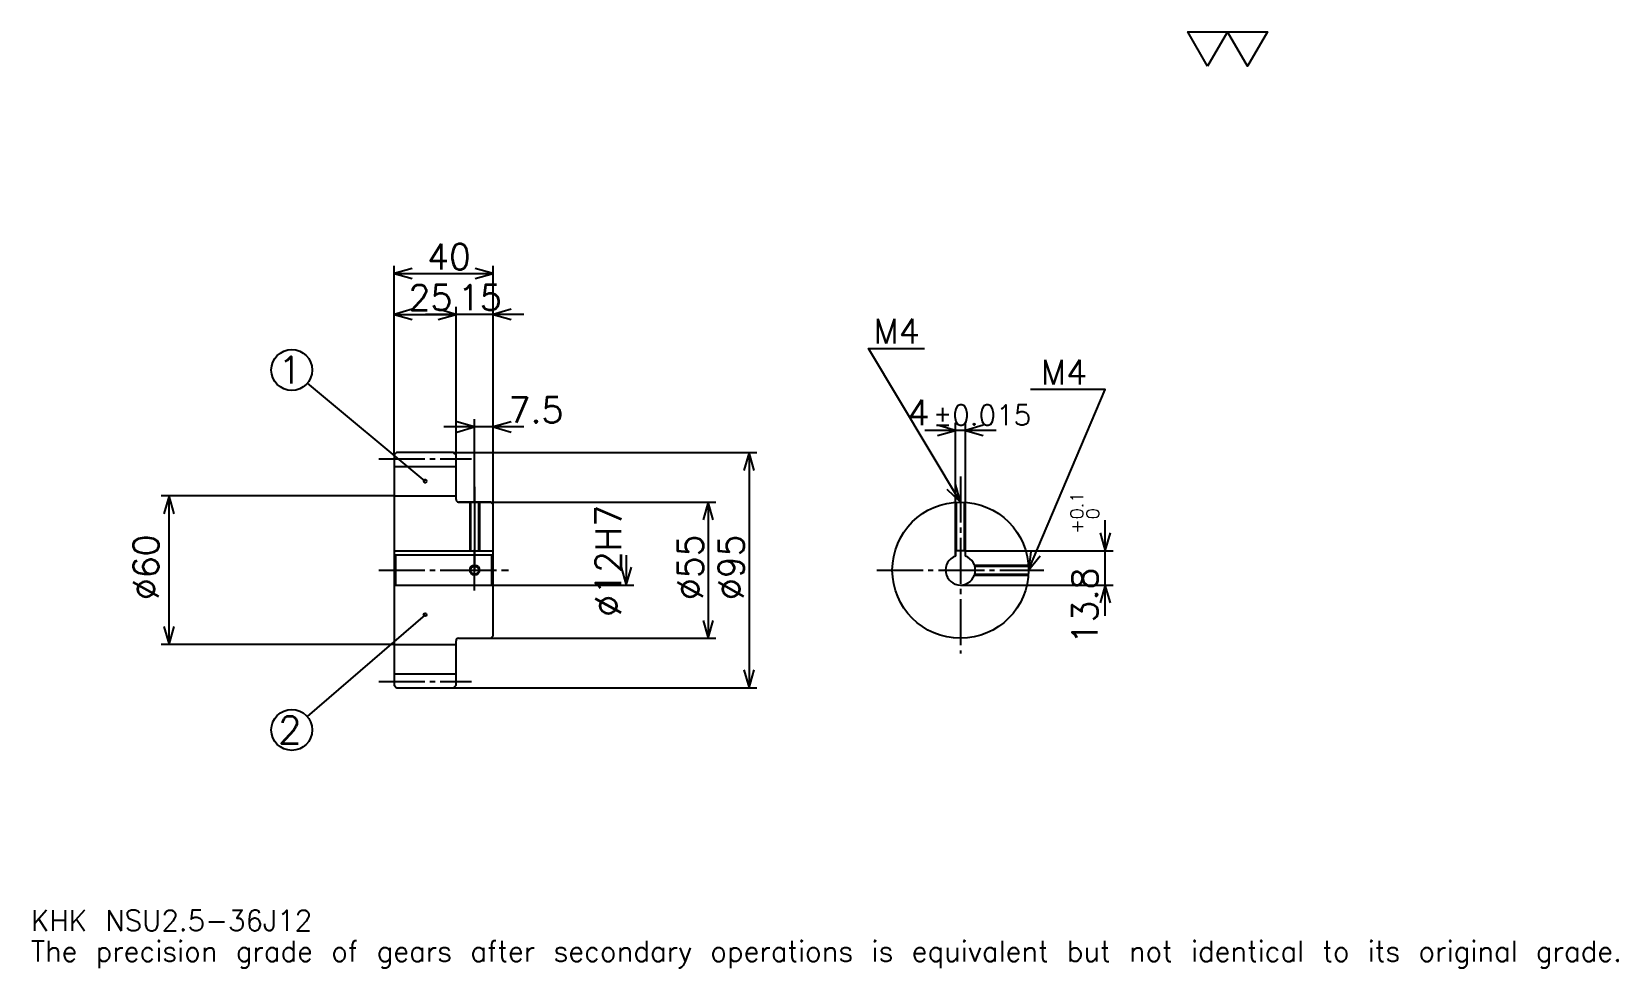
# Model space of a CAD drawing. Extents: x 21 to 661, y 8 to 386.
import ezdxf

# ---------------------------------------------------------------- set-up
doc = ezdxf.new("R2010")
doc.units = 0
doc.linetypes.add('DASHDOT', pattern=[24.782608, 18.586957, -2.065217, 2.065217, -2.065217])
doc.layers.get('0').update_dxf_attribs({"linetype": 'CONTINUOUS'})
doc.layers.add('DASHDOT', color=6, linetype='DASHDOT')
doc.styles.add('KANJI', font='TXT', dxfattribs={"bigfont": 'BIGFONT'})

msp = doc.modelspace()

# ---------------------------------------------------------------- linework, layer by layer
at = {"color": 5}
for p, q in [((167.282593, 215.815216), (167.282593, 291.195648)), ((207.282593, 215.815216), (207.282593, 291.195648)), ((167.282593, 288.097839), (207.282593, 288.097839)), ((167.282593, 271.57608), (192.282593, 271.57608)), ((219.673889, 271.57608), (179.891296, 271.57608)), ((192.282593, 215.815216), (192.282593, 274.673889)), ((179.782593, 204.252716), (132.322693, 243.82901)), ((219.673889, 226.141296), (187.391296, 226.141296)), ((199.782593, 215.815216), (199.782593, 229.239136)), ((410.260864, 224.728256), (381.478241, 224.728256)), ((393.869568, 176.115219), (393.869568, 227.82608)), ((397.869568, 176.115219), (397.869568, 227.82608)), ((167.282593, 214.815216), (167.282593, 215.815216)), ((191.282593, 215.815216), (207.282593, 215.815216)), ((192.282593, 214.815216), (192.282593, 215.815216)), ((199.782593, 195.815216), (199.782593, 215.815216)), ((199.782593, 195.815216), (199.782593, 215.815216)), ((207.282593, 215.815216), (313.641296, 215.815216)), ((207.282593, 194.815216), (207.282593, 215.815216)), ((310.543457, 215.815216), (310.543457, 120.815216)), ((167.282593, 198.315216), (73.315201, 198.315216)), ((76.413025, 138.315216), (76.413025, 198.315216)), ((193.282593, 195.815216), (207.282593, 195.815216)), ((207.282593, 195.815216), (297.119568, 195.815216)), ((294.021729, 195.815216), (294.021729, 140.815216)), ((454.347809, 149.92392), (454.347809, 188.506516)), ((260.978241, 174.315216), (260.978241, 162.315216)), ((397.869568, 176.115219), (457.445648, 176.115219)), ((207.282593, 162.315216), (264.07605, 162.315216)), ((395.869568, 162.315216), (457.445648, 162.315216)), ((179.782593, 150.315216), (132.228134, 109.212799)), ((167.282593, 138.315216), (73.315201, 138.315216)), ((193.282593, 140.815216), (207.282593, 140.815216)), ((207.282593, 140.815216), (297.119568, 140.815216)), ((191.282593, 120.815216), (207.282593, 120.815216)), ((207.282593, 120.815216), (313.641296, 120.815216))]:
    msp.add_line(p, q, dxfattribs=at)
at = {"color": 4}
for p, q in [((167.282593, 210.190216), (192.282593, 210.190216)), ((167.282593, 198.315216), (192.282593, 198.315216)), ((167.282593, 176.115219), (207.282593, 176.115219)), ((167.782593, 174.315216), (167.782593, 162.315216)), ((206.782593, 174.315216), (207.282593, 174.815216)), ((206.782593, 162.315216), (207.282593, 161.815216)), ((167.282593, 138.315216), (192.282593, 138.315216)), ((167.282593, 126.440216), (192.282593, 126.440216))]:
    msp.add_line(p, q, dxfattribs=at)
at = {"color": 7}
msp.add_lwpolyline([(495.652161, 371.739136), (487.597809, 385.700012), (519.815186, 385.700012), (511.760864, 371.739136), (503.706512, 385.700012), (495.652161, 371.739136)], dxfattribs=at)
at = {"color": 5}
for points in [[(174.510849, 290.163025), (167.282593, 288.097839), (174.510849, 286.032593)], [(200.054337, 286.032593), (207.282593, 288.097839), (200.054337, 290.163025)], [(174.510849, 273.641296), (167.282593, 271.57608), (174.510849, 269.510864)], [(185.054337, 269.510864), (192.282593, 271.57608), (185.054337, 273.641296)], [(185.054337, 269.510864), (192.282593, 271.57608), (185.054337, 273.641296)], [(214.510849, 273.641296), (207.282593, 271.57608), (214.510849, 269.510864)], [(395.869568, 195.815216), (358.695618, 257.771729), (381.413025, 257.771729)], [(423.369537, 168.315216), (454.347809, 241.25), (424.195648, 241.25)], [(192.554337, 224.07608), (199.782593, 226.141296), (192.554337, 228.206512)], [(214.510849, 228.206512), (207.282593, 226.141296), (214.510849, 224.07608)], [(386.641296, 222.66304), (393.869568, 224.728256), (386.641296, 226.793472)], [(405.097809, 226.793472), (397.869568, 224.728256), (405.097809, 222.66304)], [(312.608673, 208.58696), (310.543457, 215.815216), (308.478241, 208.58696)], [(390.37973, 200.950851), (395.869568, 195.815216), (393.92157, 203.075943)], [(78.478241, 191.08696), (76.413025, 198.315216), (74.347809, 191.08696)], [(296.086945, 188.58696), (294.021729, 195.815216), (291.956512, 188.58696)], [(452.282593, 183.343475), (454.347809, 176.115219), (456.413025, 183.343475)], [(424.294464, 175.775604), (423.369537, 168.315216), (428.096191, 174.160858)], [(258.913025, 169.543472), (260.978241, 162.315216), (263.043457, 169.543472)], [(456.413025, 155.08696), (454.347809, 162.315216), (452.282593, 155.08696)], [(291.956512, 148.043472), (294.021729, 140.815216), (296.086945, 148.043472)], [(74.347809, 145.543472), (76.413025, 138.315216), (78.478241, 145.543472)], [(308.478241, 128.043472), (310.543457, 120.815216), (312.608673, 128.043472)]]:
    msp.add_lwpolyline(points, dxfattribs=at)
at = {"color": 4}
for points in [[(192.282593, 196.815216), (192.282593, 214.815216), (191.282593, 215.815216), (168.282593, 215.815216), (167.282593, 214.815216), (167.282593, 161.815216)], [(193.282593, 140.815216), (206.282593, 140.815216), (207.282593, 141.815216), (207.282593, 194.815216), (206.282593, 195.815216), (193.282593, 195.815216)], [(197.782593, 195.815216), (197.782593, 176.115219)], [(198.162598, 195.815216), (198.162598, 176.115219)], [(201.402588, 195.815216), (201.402588, 176.115219)], [(201.782593, 195.815216), (201.782593, 176.115219)], [(393.869568, 173.972076), (393.869568, 195.742386)], [(394.249573, 176.115219), (394.249573, 195.767456)], [(397.489563, 176.115219), (397.489563, 195.767456)], [(397.869568, 173.972076), (397.869568, 195.742386)], [(167.282593, 161.815216), (167.782593, 162.315216), (206.782593, 162.315216), (206.782593, 174.315216), (167.782593, 174.315216), (167.282593, 174.815216)], [(397.869568, 173.972076), (397.869568, 176.115219), (393.869568, 176.115219), (393.869568, 173.972076)], [(401.526428, 170.315216), (423.296722, 170.315216)], [(401.646729, 169.935211), (423.321808, 169.935211)], [(401.646729, 166.695221), (423.321808, 166.695221)], [(167.282593, 161.815216), (167.282593, 121.815216), (168.282593, 120.815216), (191.282593, 120.815216), (192.282593, 121.815216), (192.282593, 139.815216)], [(401.526428, 166.315216), (423.296722, 166.315216)]]:
    msp.add_lwpolyline(points, dxfattribs=at)
at = {"color": 5}
for centre, radius in [((125.978241, 249.119568), 8.26087), ((179.782593, 204.252716), 0.619565), ((179.782593, 150.315216), 0.619565), ((125.978241, 103.810867), 8.26087)]:
    msp.add_circle(centre, radius, dxfattribs=at)
at = {"color": 4}
for centre, radius in [((395.869568, 168.315216), 27.5), ((199.782593, 168.315216), 1.62)]:
    msp.add_circle(centre, radius, dxfattribs=at)
at = {"color": 7}
msp.add_circle((199.782593, 168.315216), 2, dxfattribs=at)
at = {"color": 4}
for centre, radius, start, end in [((193.282593, 196.815216), 1, 180, 270), ((395.869568, 168.315216), 6, 109.471220943, 70.528779057), ((193.282593, 139.815216), 1, 90, 180)]:
    msp.add_arc(centre, radius, start, end, dxfattribs=at)
at = {"layer": 'DASHDOT', "color": 7}
for p, q in [((161.086945, 213.315216), (198.478241, 213.315216)), ((395.869568, 206.141296), (395.869568, 134.619568)), ((199.782593, 195.815216), (199.782593, 168.315216)), ((161.086945, 168.315216), (213.478241, 168.315216)), ((362.173889, 168.315216), (429.565216, 168.315216)), ((161.086945, 123.315216), (198.478241, 123.315216))]:
    msp.add_line(p, q, dxfattribs=at)
for points in [[(199.782593, 202.010864), (199.782593, 169.919556)], [(199.782593, 160.119568), (199.782593, 176.510864)], [(191.586945, 168.315216), (207.978241, 168.315216)]]:
    msp.add_lwpolyline(points, dxfattribs=at)

# ---------------------------------------------------------------- texts
at = {"color": 7, "style": 'KANJI'}
for s, height, p in [('40', 10.326087, (180.570633, 289.75)), ('25', 10.326087, (173.070633, 273.228271)), ('15', 10.326087, (193.070633, 273.228271)), ('M4', 9.913044, (360.760864, 259.836945)), ('1', 11.014493, (120.470993, 243.612305)), ('M4', 9.913044, (428.32608, 243.315216)), ('7.5', 10.326087, (213.478241, 227.793488)), ('4', 10.326087, (374.554474, 226.793472)), ('%%p0.015', 8.26087, (384.776001, 226.793472)), ('2', 11.014493, (120.470993, 98.303619)), ('KHK NSU2.5-36J12', 8.26087, (20.652174, 22.717392)), ('The precision grade of gears after secondary operations is equivalent but not identical to its original grade.', 8.26087, (20.652174, 10.326087))]:
    msp.add_text(s, height=height, dxfattribs=at).set_placement(p)
for s, height, p in [('%%c12H7', 10.326087, (258.913025, 149.470108)), ('0.1', 5.163043, (445.467377, 188.869843)), ('0', 5.163043, (451.869537, 188.869843)), ('+', 5.163043, (445.467377, 183.087234)), ('%%c60', 10.326087, (72.282593, 156.182068)), ('%%c55', 10.326087, (291.956512, 156.182068)), ('%%c95', 10.326087, (308.478241, 156.182068)), ('13.8', 10.326087, (451.249969, 138.391846))]:
    msp.add_text(s, height=height, rotation=90, dxfattribs=at).set_placement(p)

doc.saveas('drawing.dxf')
